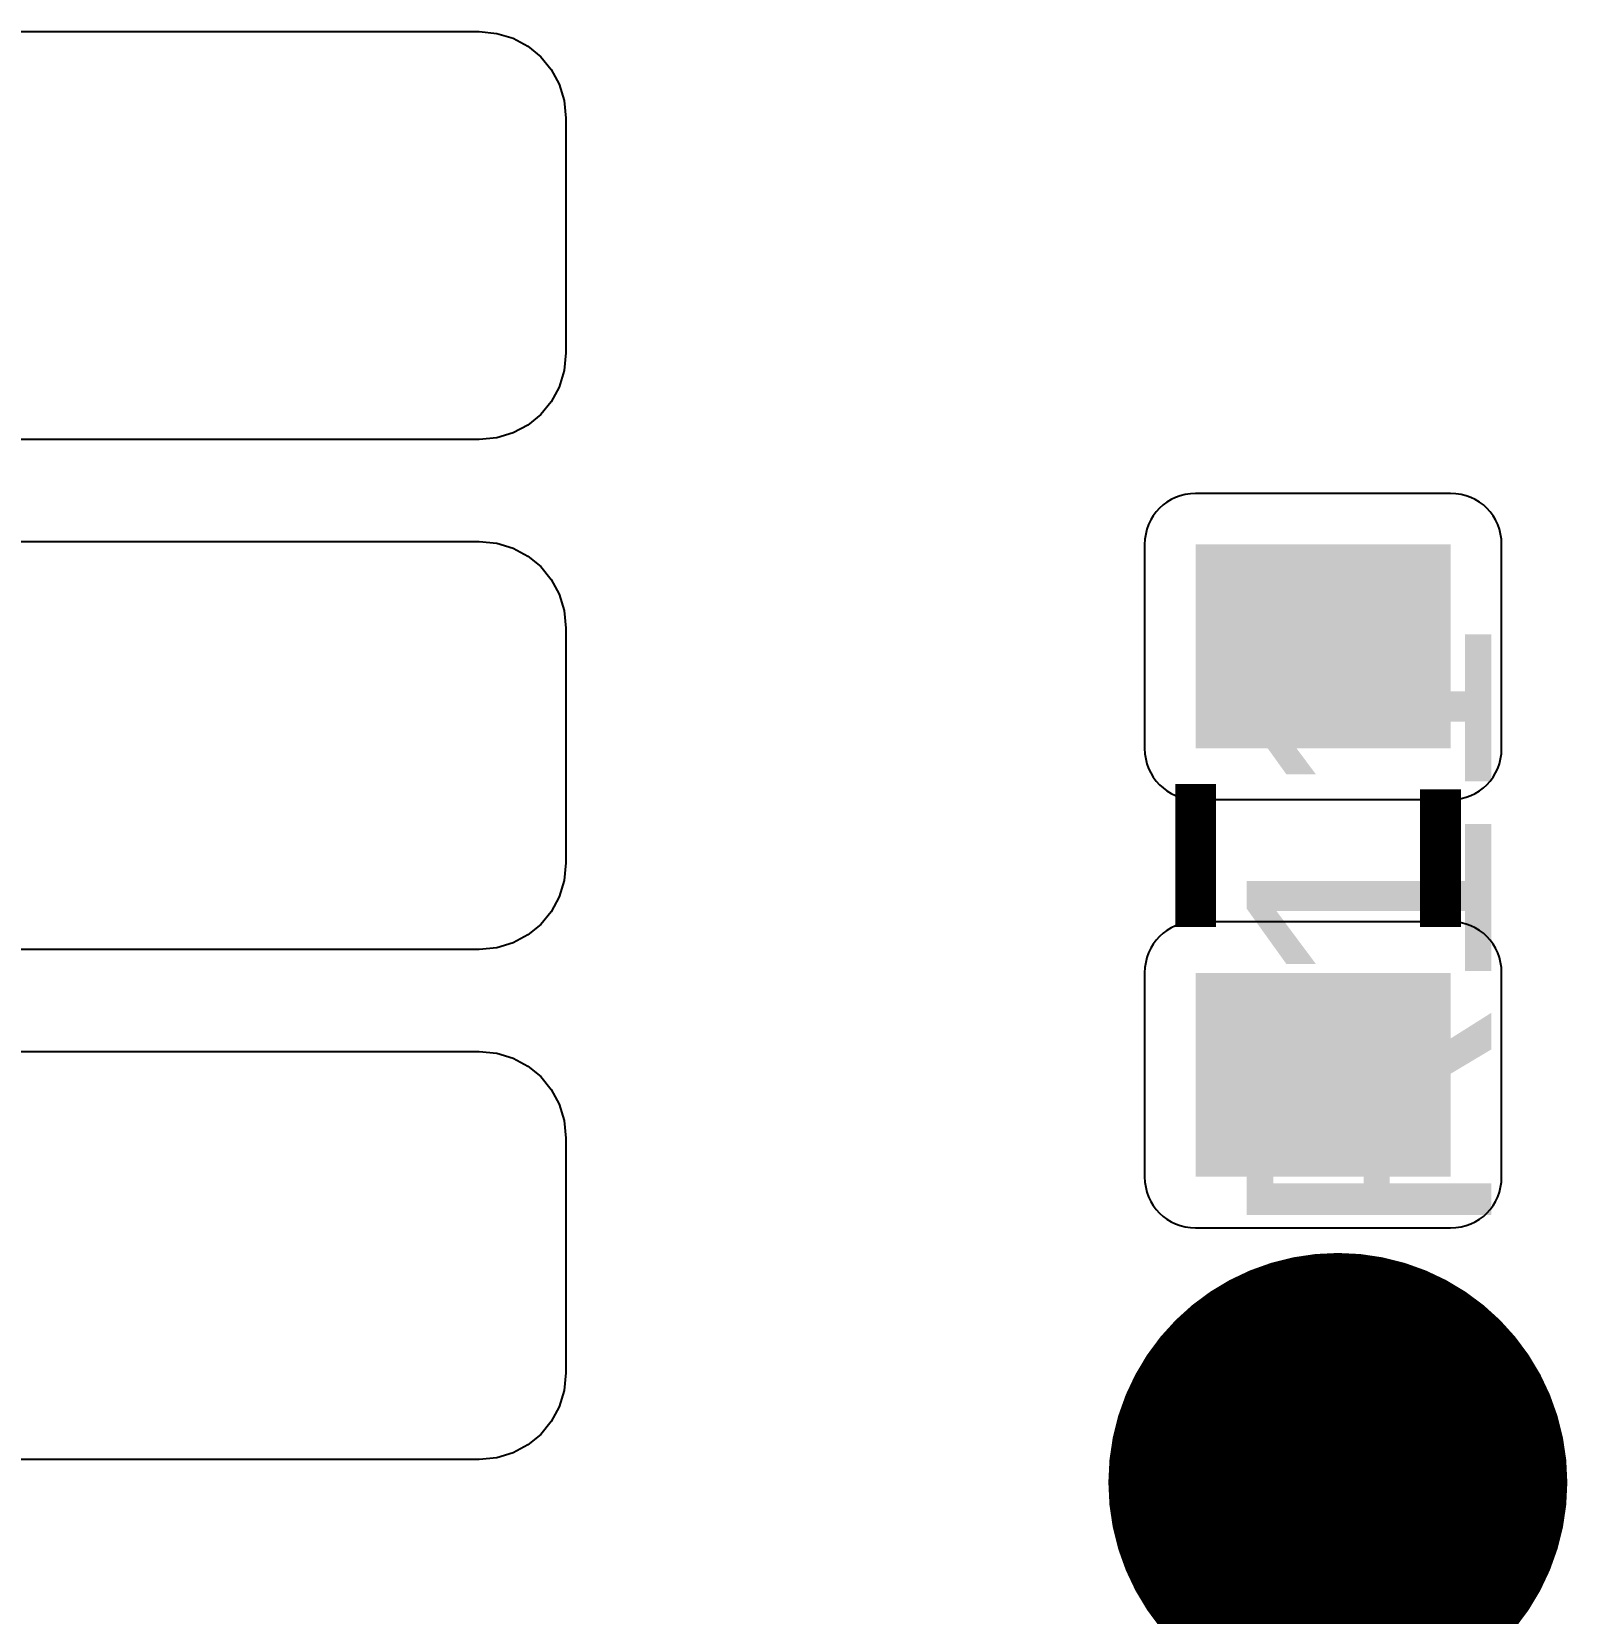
# Model space of a CAD drawing. Header units: inches. Extents: x 15 to 148, y 10 to 111.
# Drawn here: x 136.488 to 137.166, y 99.971 to 100.669 of the extents above; entities that cross this region are included whole.
import ezdxf

# ---------------------------------------------------------------- set-up
doc = ezdxf.new("R2010")
doc.units = ezdxf.units.IN
doc.header["$MEASUREMENT"] = 0
doc.layers.add('BLK_12AWG', color=7, linetype='Continuous')

# ---------------------------------------------------------------- blocks, each defined once
blk = doc.blocks.new('RPAD')
blk.add_trace([(-0.5, -0.5), (-0.5, 0.5), (0.5, -0.5), (0.5, 0.5)])
blk = doc.blocks.new('EPAD')
at = {"const_width": 0.5}
blk.add_lwpolyline([(-0.25, 0, 1), (0.25, 0, 1)], format="xyb", close=True, dxfattribs=at)
blk = doc.blocks.new('CEGHSD')
for points in [[(133.91097, 100.89872), (134.00697, 100.89872), (134.01044, 100.89838), (134.01366, 100.89741), (134.01655, 100.89586), (134.01905, 100.8938), (134.02111, 100.8913), (134.02266, 100.88841), (134.02363, 100.88519), (134.02397, 100.88172), (134.02397, 100.83572), (134.02363, 100.83224), (134.02266, 100.82903), (134.02111, 100.82614), (134.01905, 100.82363), (134.01655, 100.82158), (134.01366, 100.82003), (134.01044, 100.81906), (134.00697, 100.81872), (133.91097, 100.81872)], [(133.91097, 100.79872), (134.00697, 100.79872), (134.01044, 100.79838), (134.01366, 100.79741), (134.01655, 100.79586), (134.01905, 100.7938), (134.02111, 100.7913), (134.02266, 100.78841), (134.02363, 100.78519), (134.02397, 100.78172), (134.02397, 100.73572), (134.02363, 100.73224), (134.02266, 100.72903), (134.02111, 100.72614), (134.01905, 100.72363), (134.01655, 100.72158), (134.01366, 100.72003), (134.01044, 100.71906), (134.00697, 100.71872), (133.91097, 100.71872)], [(133.91097, 100.69872), (134.00697, 100.69872), (134.01044, 100.69838), (134.01366, 100.69741), (134.01655, 100.69586), (134.01905, 100.6938), (134.02111, 100.6913), (134.02266, 100.68841), (134.02363, 100.68519), (134.02397, 100.68172), (134.02397, 100.63572), (134.02363, 100.63224), (134.02266, 100.62903), (134.02111, 100.62614), (134.01905, 100.62363), (134.01655, 100.62158), (134.01366, 100.62003), (134.01044, 100.61906), (134.00697, 100.61872), (133.91097, 100.61872)]]:
    blk.add_lwpolyline(points)
for points in [[(134.20747, 100.75815), (134.20747, 100.79815), (134.20742, 100.79919), (134.20727, 100.8002), (134.20703, 100.80116), (134.2067, 100.80209), (134.20629, 100.80296), (134.20579, 100.80379), (134.20522, 100.80455), (134.20458, 100.80526), (134.20388, 100.8059), (134.20311, 100.80647), (134.20228, 100.80696), (134.20141, 100.80738), (134.20048, 100.80771), (134.19952, 100.80795), (134.19851, 100.8081), (134.19747, 100.80815), (134.14747, 100.80815), (134.14643, 100.8081), (134.14543, 100.80795), (134.14446, 100.80771), (134.14354, 100.80738), (134.14266, 100.80696), (134.14184, 100.80647), (134.14107, 100.8059), (134.14036, 100.80526), (134.13972, 100.80455), (134.13915, 100.80379), (134.13866, 100.80296), (134.13824, 100.80209), (134.13791, 100.80116), (134.13767, 100.8002), (134.13752, 100.79919), (134.13747, 100.79815), (134.13747, 100.75815), (134.13752, 100.75711), (134.13767, 100.75611), (134.13791, 100.75514), (134.13824, 100.75422), (134.13866, 100.75334), (134.13915, 100.75251), (134.13972, 100.75175), (134.14036, 100.75104), (134.14107, 100.7504), (134.14184, 100.74983), (134.14266, 100.74934), (134.14354, 100.74892), (134.14446, 100.74859), (134.14543, 100.74835), (134.14643, 100.7482), (134.14747, 100.74815), (134.19747, 100.74815), (134.19851, 100.7482), (134.19952, 100.74835), (134.20048, 100.74859), (134.20141, 100.74892), (134.20228, 100.74934), (134.20311, 100.74983), (134.20388, 100.7504), (134.20458, 100.75104), (134.20522, 100.75175), (134.20579, 100.75251), (134.20629, 100.75334), (134.2067, 100.75422), (134.20703, 100.75514), (134.20727, 100.75611), (134.20742, 100.75711), (134.20747, 100.75815)], [(134.20747, 100.67415), (134.20747, 100.71415), (134.20742, 100.71519), (134.20727, 100.7162), (134.20703, 100.71716), (134.2067, 100.71809), (134.20629, 100.71896), (134.20579, 100.71979), (134.20522, 100.72055), (134.20458, 100.72126), (134.20388, 100.7219), (134.20311, 100.72247), (134.20228, 100.72296), (134.20141, 100.72338), (134.20048, 100.72371), (134.19952, 100.72395), (134.19851, 100.7241), (134.19747, 100.72415), (134.14747, 100.72415), (134.14643, 100.7241), (134.14543, 100.72395), (134.14446, 100.72371), (134.14354, 100.72338), (134.14266, 100.72296), (134.14184, 100.72247), (134.14107, 100.7219), (134.14036, 100.72126), (134.13972, 100.72055), (134.13915, 100.71979), (134.13866, 100.71896), (134.13824, 100.71809), (134.13791, 100.71716), (134.13767, 100.7162), (134.13752, 100.71519), (134.13747, 100.71415), (134.13747, 100.67415), (134.13752, 100.67311), (134.13767, 100.67211), (134.13791, 100.67114), (134.13824, 100.67022), (134.13866, 100.66934), (134.13915, 100.66851), (134.13972, 100.66775), (134.14036, 100.66704), (134.14107, 100.6664), (134.14184, 100.66583), (134.14266, 100.66534), (134.14354, 100.66492), (134.14446, 100.66459), (134.14543, 100.66435), (134.14643, 100.6642), (134.14747, 100.66415), (134.19747, 100.66415), (134.19851, 100.6642), (134.19952, 100.66435), (134.20048, 100.66459), (134.20141, 100.66492), (134.20228, 100.66534), (134.20311, 100.66583), (134.20388, 100.6664), (134.20458, 100.66704), (134.20522, 100.66775), (134.20579, 100.66851), (134.20629, 100.66934), (134.2067, 100.67022), (134.20703, 100.67114), (134.20727, 100.67211), (134.20742, 100.67311), (134.20747, 100.67415)]]:
    blk.add_lwpolyline(points, close=True)
at = {"const_width": 0.008}
for points in [[(134.14747, 100.72315), (134.14747, 100.75115)], [(134.14747, 100.72315), (134.14747, 100.75115)], [(134.14747, 100.72315), (134.14747, 100.75115)], [(134.19547, 100.72315), (134.19547, 100.75015)], [(134.19547, 100.72315), (134.19547, 100.75015)], [(134.19547, 100.72315), (134.19547, 100.75015)]]:
    blk.add_lwpolyline(points, dxfattribs=at)
at = {"xscale": 0.04, "yscale": 0.05, "rotation": 90}
for p in [(134.17247, 100.77815), (134.17247, 100.69415)]:
    blk.add_blockref('RPAD', p, dxfattribs=at)
at = {"xscale": 0.09, "yscale": 0.09}
blk.add_blockref('EPAD', (134.17535, 100.61422), dxfattribs=at)
at = {"width": 1.041667}
blk.add_text('R11', height=0.048, rotation=90, dxfattribs=at).set_placement((134.20547, 100.66115))
blk.add_text('R11', height=0.048, rotation=90, dxfattribs=at).set_placement((134.20547, 100.66115))
blk.add_text('R11', height=0.048, rotation=90, dxfattribs=at).set_placement((134.20547, 100.66115))

msp = doc.modelspace()

# ---------------------------------------------------------------- block references
at = {"layer": 'BLK_12AWG', "xscale": 2.25, "yscale": 2.25, "zscale": 2.25}
msp.add_blockref('CEGHSD', (-164.83027, -126.3532), dxfattribs=at)

doc.saveas('drawing.dxf')
